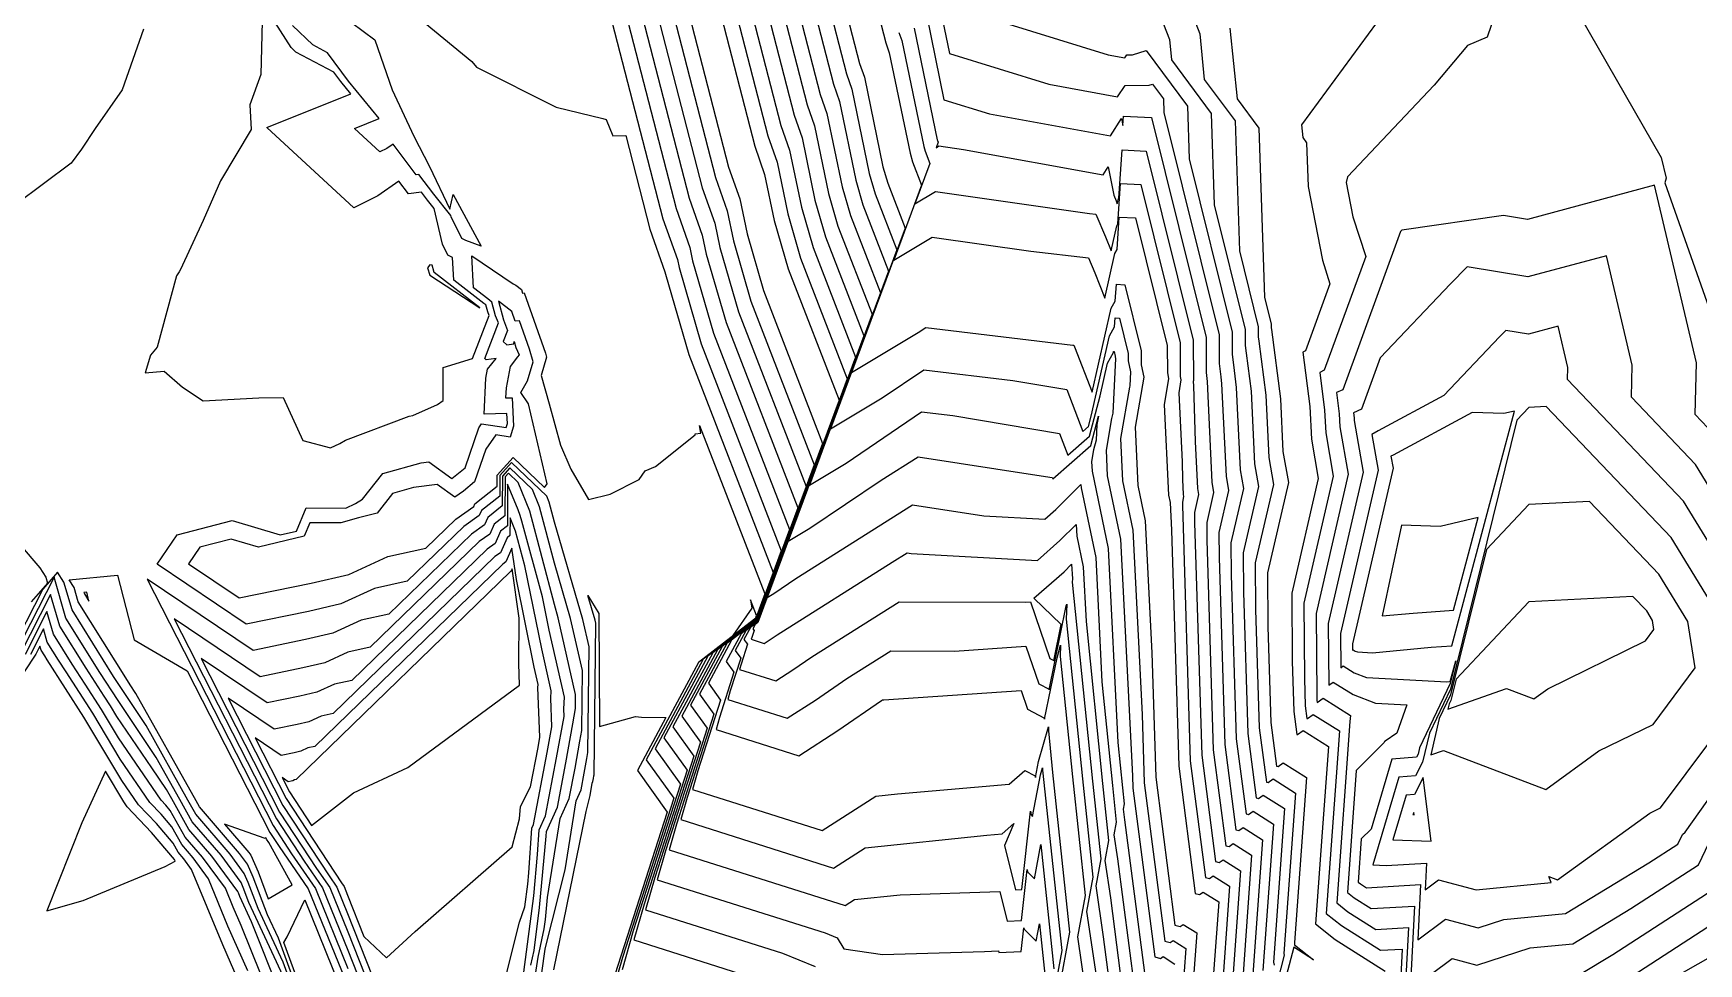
# Model space of a CAD drawing. Header units: millimetres. Extents: x 1157528 to 1158127, y 1280646 to 1281429.
# Drawn here: x 1157571.2 to 1157656.7, y 1280843.8 to 1280891.6 of the extents above; entities that cross this region are included whole.
import ezdxf

# ---------------------------------------------------------------- set-up
doc = ezdxf.new("R2010")
doc.units = ezdxf.units.MM
doc.layers.add('OCTUBRE', color=31, linetype='Continuous')

msp = doc.modelspace()

# ---------------------------------------------------------------- linework, layer by layer
at = {"layer": 'OCTUBRE', "flags": 128}
for points, elevation in [([(1157593.524, 1280930.17), (1157605.52, 1280883.693), (1157606.161, 1280881.876), (1157606.419, 1280880.628), (1157607.378, 1280877.322), (1157610.845, 1280868.358), (1157608.308, 1280861.503), (1157606.538, 1280860.132), (1157604.922, 1280857.126), (1157605.771, 1280855.941), (1157604.188, 1280851.011), (1157603.811, 1280849.701), (1157612.851, 1280846.838), (1157613.329, 1280847.145), (1157615.683, 1280847.39), (1157620.793, 1280847.55), (1157621.167, 1280846.028), (1157621.904, 1280846.064), (1157622.198, 1280848.679), (1157622.212, 1280848.557), (1157622.563, 1280848.204), (1157622.889, 1280849.964), (1157623.563, 1280843.59)], 461.5), ([(1157594.813, 1280928.313), (1157606.192, 1280884.224), (1157606.801, 1280882.502), (1157607.116, 1280880.973), (1157608.016, 1280877.872), (1157611.269, 1280869.463), (1157608.316, 1280861.484), (1157606.78, 1280860.294), (1157605.378, 1280857.687), (1157606.115, 1280856.659), (1157604.742, 1280852.382), (1157604.414, 1280851.245), (1157612.257, 1280848.76), (1157613.875, 1280849.801), (1157620.118, 1280850.45), (1157620.909, 1280850.517), (1157621.5, 1280851.042), (1157621.028, 1280849.918), (1157621.589, 1280847.64), (1157621.919, 1280847.656), (1157622.371, 1280851.676), (1157622.393, 1280851.488), (1157622.473, 1280851.407), (1157622.869, 1280853.545), (1157622.974, 1280853.912), (1157622.973, 1280853.901), (1157622.986, 1280853.779), (1157623.964, 1280844.532), (1157623.367, 1280841.289)], 461), ([(1157596.102, 1280926.457), (1157606.865, 1280884.756), (1157607.44, 1280883.127), (1157607.814, 1280881.319), (1157608.654, 1280878.422), (1157611.693, 1280870.567), (1157608.324, 1280861.466), (1157607.022, 1280860.457), (1157605.834, 1280858.248), (1157606.458, 1280857.377), (1157605.295, 1280853.752), (1157605.017, 1280852.788), (1157611.664, 1280850.683), (1157614.42, 1280852.456), (1157615.546, 1280852.573), (1157621.274, 1280853.064), (1157622.074, 1280853.773), (1157622.597, 1280853.496), (1157622.614, 1280853.41), (1157622.779, 1280854.23), (1157623.286, 1280856.01), (1157623.28, 1280855.81), (1157623.498, 1280853.667), (1157624.364, 1280845.473), (1157623.836, 1280842.6)], 460.5), ([(1157594.445, 1280923.465), (1157604.847, 1280883.161), (1157605.521, 1280881.251), (1157605.721, 1280880.282), (1157606.74, 1280876.772), (1157610.422, 1280867.253), (1157608.301, 1280861.522), (1157606.296, 1280859.969), (1157604.466, 1280856.565), (1157605.427, 1280855.224), (1157603.635, 1280849.641), (1157603.208, 1280848.157), (1157611.827, 1280845.427), (1157612.444, 1280845.176), (1157612.791, 1280844.612), (1157614.761, 1280844.321), (1157620.006, 1280844.48), (1157620.724, 1280844.503), (1157620.745, 1280844.417), (1157621.889, 1280844.472), (1157622.025, 1280845.683), (1157622.032, 1280845.626), (1157622.652, 1280845), (1157622.819, 1280845.898), (1157623.163, 1280842.648)], 462), ([(1157598.68, 1280922.744), (1157608.21, 1280885.82), (1157608.72, 1280884.377), (1157609.209, 1280882.009), (1157609.93, 1280879.522), (1157612.54, 1280872.777), (1157608.339, 1280861.428), (1157607.506, 1280860.783), (1157606.746, 1280859.369), (1157607.146, 1280858.812), (1157606.401, 1280856.492), (1157606.224, 1280855.876), (1157610.476, 1280854.529), (1157612.48, 1280855.817), (1157614.724, 1280857.363), (1157614.769, 1280857.39), (1157614.833, 1280857.39), (1157621.88, 1280857.883), (1157622.214, 1280856.915), (1157623.081, 1280856.457), (1157623.09, 1280856.408), (1157623.726, 1280859.557), (1157623.911, 1280860.206), (1157623.893, 1280859.628), (1157624.522, 1280853.444), (1157625.165, 1280847.356), (1157624.773, 1280845.222), (1157625.362, 1280841.214)], 459.5), ([(1157599.97, 1280920.887), (1157608.883, 1280886.351), (1157609.36, 1280885.002), (1157609.906, 1280882.355), (1157610.568, 1280880.072), (1157612.963, 1280873.881), (1157608.347, 1280861.41), (1157607.748, 1280860.946), (1157607.202, 1280859.93), (1157607.489, 1280859.529), (1157606.954, 1280857.862), (1157606.827, 1280857.419), (1157609.883, 1280856.451), (1157611.323, 1280857.377), (1157612.935, 1280858.488), (1157615.194, 1280859.911), (1157618.461, 1280859.9), (1157622.121, 1280860.155), (1157622.788, 1280858.22), (1157623.322, 1280857.937), (1157623.328, 1280857.908), (1157624.2, 1280862.22), (1157624.224, 1280862.304), (1157624.199, 1280861.537), (1157625.034, 1280853.332), (1157625.566, 1280848.298), (1157625.241, 1280846.533), (1157625.729, 1280843.219)], 459), ([(1157601.259, 1280919.03), (1157609.556, 1280886.883), (1157609.999, 1280885.627), (1157610.604, 1280882.7), (1157611.207, 1280880.622), (1157613.387, 1280874.986), (1157608.355, 1280861.391), (1157607.991, 1280861.109), (1157607.658, 1280860.491), (1157607.833, 1280860.247), (1157607.507, 1280859.233), (1157607.43, 1280858.963), (1157609.289, 1280858.374), (1157610.165, 1280858.937), (1157611.146, 1280859.613), (1157615.62, 1280862.431), (1157622.09, 1280862.409), (1157622.361, 1280862.428), (1157623.362, 1280859.524), (1157623.564, 1280859.418), (1157623.566, 1280859.407), (1157623.943, 1280861.271), (1157622.542, 1280862.61), (1157624.088, 1280863.975), (1157624.475, 1280864.359), (1157624.511, 1280863.606), (1157624.505, 1280863.446), (1157625.546, 1280853.22), (1157625.967, 1280849.24), (1157625.71, 1280847.844), (1157626.095, 1280845.224), (1157626.654, 1280840.927)], 458.5), ([(1157602.548, 1280917.174), (1157610.229, 1280887.415), (1157610.639, 1280886.252), (1157611.301, 1280883.046), (1157611.845, 1280881.172), (1157613.81, 1280876.091), (1157608.363, 1280861.372), (1157608.233, 1280861.272), (1157608.114, 1280861.051), (1157608.177, 1280860.964), (1157608.06, 1280860.603), (1157608.033, 1280860.507), (1157608.696, 1280860.297), (1157609.008, 1280860.498), (1157609.358, 1280860.739), (1157615.272, 1280864.464), (1157616.037, 1280864.948), (1157616.243, 1280864.916), (1157622.727, 1280864.559), (1157623.874, 1280865.572), (1157624.715, 1280866.408), (1157624.744, 1280865.803), (1157625.071, 1280864.226), (1157625.213, 1280861.416), (1157626.058, 1280853.108), (1157626.367, 1280850.181), (1157626.178, 1280849.155), (1157626.462, 1280847.228), (1157627.175, 1280841.743)], 458), ([(1157603.837, 1280915.317), (1157610.901, 1280887.947), (1157611.279, 1280886.877), (1157611.999, 1280883.391), (1157612.483, 1280881.722), (1157614.234, 1280877.196), (1157608.85, 1280862.65), (1157609.193, 1280862.856), (1157610.322, 1280863.62), (1157616.314, 1280867.412), (1157619.963, 1280866.851), (1157623.105, 1280866.678), (1157623.661, 1280867.169), (1157624.955, 1280868.456), (1157624.963, 1280868.282), (1157625.708, 1280864.699), (1157626.029, 1280858.314), (1157626.57, 1280852.996), (1157626.768, 1280851.123), (1157626.647, 1280850.466), (1157626.828, 1280849.233), (1157627.696, 1280842.56)], 457.5), ([(1157605.126, 1280913.46), (1157611.574, 1280888.478), (1157611.919, 1280887.502), (1157612.696, 1280883.737), (1157613.121, 1280882.272), (1157614.657, 1280878.3), (1157609.933, 1280865.537), (1157611.046, 1280866.205), (1157614.704, 1280868.682), (1157616.592, 1280869.876), (1157622.682, 1280868.94), (1157623.482, 1280868.806), (1157623.506, 1280868.743), (1157625.455, 1280870.456), (1157625.851, 1280871.959), (1157625.768, 1280871.526), (1157625.729, 1280870.725), (1157625.6, 1280870.239), (1157625.496, 1280869.634), (1157625.52, 1280869.138), (1157626.344, 1280865.171), (1157626.845, 1280855.211), (1157627.082, 1280852.884), (1157627.168, 1280852.064), (1157627.115, 1280851.777), (1157627.195, 1280851.237), (1157628.217, 1280843.376)], 457), ([(1157596.826, 1280911.1), (1157604.174, 1280882.629), (1157604.882, 1280880.626), (1157605.024, 1280879.937), (1157606.102, 1280876.223), (1157609.998, 1280866.149), (1157608.293, 1280861.54), (1157606.053, 1280859.806), (1157604.01, 1280856.005), (1157605.084, 1280854.506), (1157603.082, 1280848.271), (1157602.605, 1280846.614), (1157609.632, 1280844.388), (1157611.314, 1280843.703)], 462.5), ([(1157606.415, 1280911.604), (1157612.247, 1280889.01), (1157612.558, 1280888.127), (1157613.394, 1280884.082), (1157613.759, 1280882.822), (1157615.081, 1280879.405), (1157611.017, 1280868.424), (1157612.898, 1280869.555), (1157616.777, 1280872.18), (1157618.382, 1280871.989), (1157623.852, 1280871.072), (1157624.279, 1280869.962), (1157625.395, 1280870.944), (1157625.937, 1280873.002), (1157626.318, 1280874.681), (1157626.626, 1280875.223), (1157626.629, 1280875.282), (1157626.659, 1280875.281), (1157626.716, 1280875.05), (1157626.716, 1280875.001), (1157626.73, 1280874.929), (1157626.594, 1280872.121), (1157626.52, 1280871.842), (1157626.242, 1280870.221), (1157626.306, 1280868.893), (1157626.981, 1280865.643), (1157627.591, 1280853.497), (1157627.611, 1280852.859), (1157628.738, 1280844.193), (1157629.034, 1280844.113), (1157629.164, 1280844.21), (1157629.767, 1280843.831)], 456.5), ([(1157607.704, 1280909.747), (1157612.919, 1280889.542), (1157613.198, 1280888.752), (1157614.091, 1280884.428), (1157614.397, 1280883.372), (1157615.504, 1280880.51), (1157612.1, 1280871.312), (1157614.75, 1280872.904), (1157616.882, 1280874.347), (1157621.46, 1280873.801), (1157624.222, 1280873.338), (1157625.051, 1280871.181), (1157625.335, 1280871.431), (1157625.474, 1280871.956), (1157626.412, 1280876.091), (1157626.67, 1280876.546), (1157626.701, 1280877.007), (1157626.933, 1280876.997), (1157627.383, 1280875.186), (1157627.384, 1280874.8), (1157627.493, 1280874.235), (1157627.459, 1280873.517), (1157627.44, 1280873.446), (1157626.987, 1280870.808), (1157627.091, 1280868.649), (1157627.617, 1280866.116), (1157628.093, 1280856.649), (1157628.202, 1280853.141), (1157629.259, 1280845.009), (1157629.537, 1280844.934), (1157629.678, 1280845.04), (1157630.33, 1280844.629), (1157629.993, 1280839.967)], 456), ([(1157608.993, 1280907.89), (1157613.592, 1280890.073), (1157613.838, 1280889.377), (1157614.789, 1280884.773), (1157615.035, 1280883.922), (1157615.928, 1280881.614), (1157613.183, 1280874.199), (1157616.602, 1280876.253), (1157616.987, 1280876.513), (1157624.538, 1280875.614), (1157624.593, 1280875.605), (1157624.621, 1280875.53), (1157625.527, 1280873.189), (1157626.506, 1280877.5), (1157626.715, 1280877.87), (1157626.773, 1280878.732), (1157627.206, 1280878.713), (1157628.05, 1280875.322), (1157628.051, 1280874.6), (1157628.174, 1280873.967), (1157627.733, 1280871.395), (1157627.876, 1280868.404), (1157628.254, 1280866.588), (1157628.595, 1280859.802), (1157628.792, 1280853.422), (1157629.779, 1280845.825), (1157630.039, 1280845.756), (1157630.191, 1280845.869), (1157630.894, 1280845.427), (1157630.531, 1280840.407)], 455.5), ([(1157611.571, 1280904.177), (1157614.937, 1280891.137), (1157615.117, 1280890.627), (1157616.183, 1280885.464), (1157616.312, 1280885.022), (1157616.775, 1280883.824), (1157615.35, 1280879.974), (1157617.317, 1280881.155), (1157622.381, 1280880.433), (1157625.341, 1280880.089), (1157625.673, 1280879.315), (1157626.172, 1280878.026), (1157626.693, 1280880.32), (1157626.804, 1280880.516), (1157626.917, 1280882.183), (1157627.754, 1280882.145), (1157629.384, 1280875.593), (1157629.386, 1280874.199), (1157629.448, 1280873.877), (1157629.224, 1280872.57), (1157629.447, 1280867.914), (1157629.526, 1280867.533), (1157629.598, 1280866.107), (1157629.973, 1280853.985), (1157630.821, 1280847.458), (1157631.045, 1280847.398), (1157631.218, 1280847.528), (1157632.021, 1280847.023), (1157631.606, 1280841.288)], 454.5), ([(1157599.208, 1280898.735), (1157603.502, 1280882.098), (1157604.242, 1280880.001), (1157604.326, 1280879.591), (1157605.463, 1280875.673), (1157609.575, 1280865.044), (1157608.285, 1280861.559), (1157605.811, 1280859.643), (1157603.554, 1280855.444), (1157604.74, 1280853.789), (1157602.529, 1280846.901), (1157602.002, 1280845.07), (1157607.437, 1280843.348)], 463), ([(1157647.975, 1280897.797), (1157645.806, 1280891.431), (1157644.797, 1280890.997), (1157643.076, 1280888.953), (1157638.64, 1280884.26), (1157638.559, 1280883.969), (1157638.901, 1280882.206), (1157639.566, 1280880.158), (1157637.437, 1280874.32), (1157637.206, 1280874.212), (1157637.458, 1280872.273), (1157637.514, 1280871.105), (1157637.898, 1280868.874), (1157636.398, 1280862.354), (1157636.425, 1280858.487), (1157636.468, 1280857.082), (1157636.552, 1280856.439), (1157636.574, 1280856.433), (1157636.866, 1280856.652), (1157638.22, 1280855.801), (1157638.049, 1280853.443), (1157637.54, 1280846.43), (1157638.328, 1280845.803), (1157640.318, 1280844.536), (1157641.446, 1280844.602), (1157641.072, 1280837.381)], 449), ([(1157629.767, 1280894.939), (1157631.046, 1280891.591), (1157631.284, 1280889.257), (1157632.862, 1280887.13), (1157633.082, 1280880.445), (1157634.053, 1280876.544), (1157634.053, 1280876.043), (1157634.078, 1280875.809), (1157634.437, 1280873.049), (1157634.591, 1280869.836), (1157634.829, 1280868.458), (1157633.902, 1280864.429), (1157633.918, 1280862.04), (1157634.106, 1280855.956), (1157634.468, 1280853.173), (1157634.563, 1280853.147), (1157634.812, 1280853.334), (1157635.966, 1280852.609), (1157635.369, 1280844.372), (1157635.385, 1280844.291), (1157634.844, 1280842.209)], 451), ([(1157582.935, 1280892.227), (1157582.866, 1280889.501), (1157582.293, 1280887.951), (1157582.365, 1280886.684), (1157580.797, 1280884.039), (1157579.91, 1280882.013), (1157578.746, 1280879.485), (1157578.675, 1280879.368), (1157578.536, 1280879.173), (1157577.543, 1280875.504), (1157577.209, 1280875.1), (1157576.934, 1280874.188), (1157577.897, 1280874.277), (1157578.847, 1280873.443), (1157579.903, 1280872.754), (1157582.763, 1280872.907), (1157584.016, 1280872.919), (1157585.018, 1280870.71), (1157586.435, 1280870.336), (1157586.911, 1280870.564), (1157587.201, 1280870.733), (1157587.201, 1280870.733), (1157590.477, 1280871.965), (1157590.661, 1280871.989), (1157591.925, 1280872.556), (1157592.226, 1280872.77), (1157592.221, 1280874.458), (1157593.728, 1280874.924), (1157594.578, 1280877.134), (1157594.509, 1280877.314), (1157594.412, 1280877.671), (1157594.309, 1280877.753), (1157592.767, 1280878.944), (1157592.707, 1280880.111), (1157592.465, 1280880.236), (1157592.184, 1280880.802), (1157591.765, 1280882.62), (1157591.417, 1280883.06), (1157591.111, 1280883.46), (1157590.438, 1280883.382), (1157589.949, 1280884.029), (1157588.868, 1280883.279), (1157587.634, 1280882.666), (1157583.169, 1280886.778), (1157587.475, 1280888.518), (1157586.962, 1280889.148), (1157586.611, 1280889.628), (1157584.661, 1280890.661), (1157584.415, 1280890.895), (1157582.905, 1280893.267)], 463.5), ([(1157617.676, 1280893.127), (1157618.203, 1280890.576), (1157623.303, 1280889.005), (1157626.837, 1280888.367), (1157627.216, 1280888.948), (1157628.448, 1280888.953), (1157628.633, 1280889.011), (1157629.189, 1280888.26), (1157629.213, 1280887.547), (1157632.052, 1280876.137), (1157632.054, 1280874.669), (1157632.125, 1280873.987), (1157632.171, 1280873.631), (1157632.399, 1280868.884), (1157632.526, 1280868.145), (1157632.029, 1280865.985), (1157632.038, 1280864.704), (1157632.335, 1280855.111), (1157632.905, 1280850.724), (1157633.055, 1280850.684), (1157633.272, 1280850.846), (1157634.275, 1280850.215), (1157633.756, 1280843.05)], 452.5), ([(1157640.984, 1280893.327), (1157636.27, 1280886.921), (1157636.337, 1280886.266), (1157636.535, 1280885.999), (1157636.609, 1280883.751), (1157637.341, 1280879.974), (1157637.734, 1280878.765), (1157636.477, 1280875.318), (1157636.34, 1280875.254), (1157636.702, 1280872.467), (1157636.783, 1280870.788), (1157637.131, 1280868.77), (1157635.774, 1280862.873), (1157635.798, 1280859.376), (1157635.878, 1280856.8), (1157636.031, 1280855.622), (1157636.071, 1280855.611), (1157636.353, 1280855.822), (1157637.656, 1280855.003), (1157637.338, 1280850.606), (1157636.996, 1280845.892), (1157638.006, 1280845.089), (1157640.557, 1280843.464)], 449.5), ([(1157617.036, 1280892.502), (1157617.924, 1280888.203), (1157620.253, 1280887.486), (1157626.463, 1280886.364), (1157627.035, 1280887.24), (1157627.101, 1280886.893), (1157627.133, 1280887.359), (1157628.575, 1280887.293), (1157631.385, 1280876.001), (1157631.387, 1280874.211), (1157631.436, 1280873.742), (1157631.474, 1280872.626), (1157631.668, 1280868.567), (1157631.759, 1280868.041), (1157631.405, 1280866.504), (1157631.412, 1280865.592), (1157631.744, 1280854.83), (1157632.384, 1280849.907), (1157632.553, 1280849.862), (1157632.758, 1280850.016), (1157633.711, 1280849.417), (1157633.219, 1280842.61)], 453), ([(1157618.482, 1280892.949), (1157626.354, 1280890.524), (1157627.21, 1280890.369), (1157627.302, 1280890.51), (1157627.601, 1280890.511), (1157628.302, 1280890.73), (1157630.413, 1280887.883), (1157630.503, 1280885.18), (1157632.719, 1280876.273), (1157632.72, 1280875.127), (1157632.776, 1280874.594), (1157632.926, 1280873.437), (1157633.13, 1280869.201), (1157633.294, 1280868.249), (1157632.653, 1280865.466), (1157632.665, 1280863.816), (1157632.925, 1280855.393), (1157633.426, 1280851.54), (1157633.558, 1280851.505), (1157633.785, 1280851.675), (1157634.839, 1280851.013), (1157634.294, 1280843.491)], 452), ([(1157628.922, 1280892.793), (1157629.493, 1280891.297), (1157629.6, 1280890.254), (1157631.638, 1280887.506), (1157631.793, 1280882.812), (1157633.386, 1280876.408), (1157633.387, 1280875.585), (1157633.427, 1280875.202), (1157633.682, 1280873.243), (1157633.86, 1280869.519), (1157634.061, 1280868.354), (1157633.278, 1280864.948), (1157633.292, 1280862.928), (1157633.516, 1280855.674), (1157633.947, 1280852.357), (1157634.061, 1280852.326), (1157634.299, 1280852.505), (1157635.402, 1280851.811), (1157634.832, 1280843.931), (1157634.864, 1280843.766)], 451.5), ([(1157650.57, 1280892.487), (1157654.723, 1280885.243), (1157654.99, 1280884.179), (1157654.921, 1280883.938), (1157658.004, 1280875.208)], 448.5), ([(1157576.849, 1280891.842), (1157575.742, 1280888.719), (1157574.353, 1280886.728), (1157573.655, 1280885.666), (1157573.126, 1280884.948), (1157570.284, 1280882.832)], 464), ([(1157587.523, 1280892.172), (1157588.71, 1280891.28), (1157589.609, 1280888.715), (1157590.717, 1280886.345), (1157591.527, 1280884.788), (1157592.562, 1280882.594), (1157592.737, 1280883.352), (1157594.171, 1280880.699), (1157593.389, 1280880.985), (1157593.186, 1280881.091), (1157592.635, 1280882.201), (1157592.622, 1280882.258), (1157591.744, 1280883.365), (1157590.972, 1280884.372), (1157590.84, 1280884.357), (1157589.653, 1280885.929), (1157589.337, 1280885.709), (1157588.976, 1280885.529), (1157587.668, 1280886.733), (1157588.929, 1280887.243), (1157587.363, 1280889.165), (1157586.293, 1280890.627), (1157585.533, 1280891.029), (1157584.482, 1280892.028)], 464), ([(1157591.292, 1280892.135), (1157593.693, 1280890.165), (1157593.929, 1280889.888), (1157598.019, 1280887.834), (1157600.417, 1280887.245), (1157600.587, 1280887.202), (1157600.933, 1280886.355), (1157601.589, 1280886.37), (1157602.829, 1280881.566), (1157603.602, 1280879.376), (1157603.629, 1280879.246), (1157604.825, 1280875.123), (1157609.151, 1280863.939), (1157608.277, 1280861.578), (1157605.569, 1280859.48), (1157603.098, 1280854.883), (1157604.397, 1280853.071), (1157601.976, 1280845.531), (1157601.399, 1280843.526)], 463.5), ([(1157615.61, 1280891.669), (1157615.757, 1280891.252), (1157616.881, 1280885.809), (1157616.95, 1280885.572), (1157617.199, 1280884.929), (1157616.433, 1280882.861), (1157617.49, 1280883.495), (1157625.398, 1280882.368), (1157625.715, 1280882.331), (1157626.215, 1280881.167), (1157626.495, 1280880.444), (1157626.787, 1280881.729), (1157626.849, 1280881.839), (1157626.989, 1280883.908), (1157628.028, 1280883.861), (1157630.051, 1280875.729), (1157630.053, 1280873.998), (1157630.086, 1280873.832), (1157629.97, 1280873.157), (1157630.14, 1280869.612), (1157630.17, 1280868.702), (1157630.207, 1280867.932), (1157630.224, 1280867.833), (1157630.157, 1280867.541), (1157630.158, 1280867.368), (1157630.563, 1280854.267), (1157631.342, 1280848.275), (1157631.547, 1280848.22), (1157631.731, 1280848.357), (1157632.584, 1280847.821), (1157632.143, 1280841.729)], 454), ([(1157616.397, 1280891.877), (1157617.578, 1280886.155), (1157617.588, 1280886.122), (1157617.622, 1280886.033), (1157617.517, 1280885.748), (1157617.662, 1280885.836), (1157618.932, 1280885.655), (1157626.089, 1280884.362), (1157626.357, 1280884.772), (1157626.634, 1280883.305), (1157626.757, 1280883.018), (1157626.818, 1280882.862), (1157626.88, 1280883.139), (1157626.894, 1280883.162), (1157627.061, 1280885.634), (1157628.301, 1280885.577), (1157630.718, 1280875.865), (1157630.721, 1280873.798), (1157630.723, 1280873.787), (1157630.715, 1280873.744), (1157630.726, 1280873.518), (1157630.822, 1280870.664), (1157630.938, 1280868.25), (1157630.992, 1280867.937), (1157630.781, 1280867.023), (1157630.785, 1280866.48), (1157631.154, 1280854.548), (1157631.863, 1280849.091), (1157632.05, 1280849.041), (1157632.245, 1280849.187), (1157633.148, 1280848.619), (1157632.681, 1280842.169)], 453.5), ([(1157632.599, 1280891.885), (1157632.968, 1280888.26), (1157634.086, 1280886.753), (1157634.372, 1280878.077), (1157634.72, 1280876.68), (1157634.72, 1280876.5), (1157634.729, 1280876.417), (1157635.192, 1280872.855), (1157635.322, 1280870.153), (1157635.596, 1280868.562), (1157634.526, 1280863.91), (1157634.545, 1280861.152), (1157634.697, 1280856.237), (1157634.989, 1280853.989), (1157635.066, 1280853.969), (1157635.326, 1280854.163), (1157636.529, 1280853.407), (1157635.916, 1280844.932), (1157635.907, 1280844.817), (1157636.886, 1280844.039), (1157635.874, 1280844.692), (1157635.336, 1280842.623)], 450.5), ([(1157657.122, 1280871.368), (1157656.476, 1280872.046), (1157656.543, 1280874.702), (1157656.543, 1280874.702), (1157654.395, 1280883.829), (1157647.863, 1280882.065), (1157646.631, 1280882.271), (1157641.429, 1280881.515), (1157641.407, 1280881.493), (1157641.357, 1280881.44), (1157638.398, 1280873.323), (1157638.071, 1280873.17), (1157638.213, 1280872.079), (1157638.244, 1280871.422), (1157638.666, 1280868.979), (1157637.022, 1280861.835), (1157637.051, 1280857.599), (1157637.059, 1280857.363), (1157637.073, 1280857.255), (1157637.076, 1280857.254), (1157637.38, 1280857.481), (1157638.783, 1280856.599), (1157638.76, 1280856.28), (1157638.085, 1280846.967), (1157638.65, 1280846.518), (1157640.079, 1280845.608), (1157641.758, 1280845.706), (1157641.459, 1280839.947)], 448.5), ([(1157597.122, 1280842.279), (1157597.459, 1280844.589), (1157597.495, 1280844.752), (1157598.477, 1280848.667), (1157599.044, 1280852.208), (1157599.297, 1280852.768), (1157599.461, 1280853.627), (1157599.599, 1280854.388), (1157599.649, 1280854.687), (1157599.709, 1280860.12), (1157599.389, 1280861.53), (1157597.926, 1280866.522), (1157597.661, 1280867.539), (1157597.534, 1280867.851), (1157595.729, 1280869.575), (1157595.132, 1280868.91), (1157595.127, 1280867.86), (1157594.18, 1280867.118), (1157594.062, 1280866.855), (1157593.273, 1280866.295), (1157590.381, 1280863.488), (1157588.699, 1280863.12), (1157586.974, 1280862.325), (1157585.307, 1280861.941), (1157582.11, 1280861.282), (1157577.541, 1280864.355), (1157578.569, 1280865.875), (1157581.4, 1280866.607), (1157583.861, 1280865.864), (1157584.689, 1280866.064), (1157585.184, 1280867.25), (1157587.225, 1280867.245), (1157587.725, 1280867.484), (1157588.088, 1280867.695), (1157589.12, 1280869.025), (1157591.094, 1280869.564), (1157591.481, 1280869.613), (1157592.665, 1280868.758), (1157593.346, 1280869.315), (1157594.057, 1280871.369), (1157594.19, 1280871.561), (1157595.454, 1280871.377), (1157595.521, 1280871.581), (1157595.492, 1280872.103), (1157594.324, 1280872.067), (1157594.413, 1280873.914), (1157594.501, 1280874.38), (1157594.942, 1280874.931), (1157594.428, 1280874.86), (1157594.353, 1280874.93), (1157595.052, 1280876.748), (1157594.914, 1280877.108), (1157594.719, 1280877.823), (1157594.513, 1280877.987), (1157593.777, 1280878.556), (1157593.693, 1280880.197), (1157595.812, 1280878.76), (1157595.949, 1280878.682), (1157596.233, 1280878.465), (1157596.294, 1280878.283), (1157596.377, 1280878.289), (1157597.466, 1280875.197), (1157597.522, 1280874.994), (1157597.244, 1280874.052), (1157597.666, 1280872.599), (1157598.234, 1280870.473), (1157598.771, 1280869.235), (1157599.678, 1280867.689), (1157600.789, 1280867.959), (1157602.288, 1280868.715), (1157602.59, 1280869.149), (1157603.122, 1280869.373), (1157605.146, 1280871.008), (1157605.156, 1280871.048), (1157605.442, 1280871.092), (1157605.383, 1280871.481), (1157608.728, 1280862.834), (1157608.27, 1280861.596), (1157605.327, 1280859.317), (1157602.642, 1280854.323), (1157604.053, 1280852.354), (1157601.423, 1280844.16), (1157600.796, 1280841.983)], 464), ([(1157661.528, 1280861.256), (1157656.495, 1280869.487), (1157653.203, 1280872.941), (1157653.245, 1280874.579), (1157653.245, 1280874.579), (1157651.921, 1280880.203), (1157647.895, 1280879.116), (1157644.781, 1280879.637), (1157643.917, 1280878.763), (1157640.315, 1280874.951), (1157639.358, 1280872.326), (1157638.936, 1280872.128), (1157638.968, 1280871.885), (1157638.975, 1280871.739), (1157639.433, 1280869.083), (1157637.646, 1280861.317), (1157637.668, 1280858.142), (1157637.893, 1280858.31), (1157638.917, 1280857.667), (1157640.074, 1280857.23), (1157641.683, 1280857.145), (1157641.167, 1280855.692), (1157640.567, 1280855.267), (1157640.537, 1280855.264), (1157640.52, 1280855.208), (1157639.083, 1280853.761), (1157638.629, 1280847.505), (1157638.973, 1280847.232), (1157639.84, 1280846.679), (1157642.069, 1280846.81), (1157641.846, 1280842.514), (1157644.007, 1280844.118), (1157645.271, 1280843.781), (1157648.004, 1280844.656), (1157650.196, 1280844.875), (1157653.174, 1280846.678), (1157656.638, 1280848.923), (1157657.186, 1280850.069)], 448), ([(1157659.717, 1280861.311), (1157655.869, 1280867.605), (1157649.93, 1280873.837), (1157649.946, 1280874.455), (1157649.946, 1280874.455), (1157649.446, 1280876.577), (1157647.927, 1280876.167), (1157646.752, 1280876.364), (1157646.426, 1280876.034), (1157643.579, 1280873.02), (1157640.213, 1280871.201), (1157639.883, 1280871.027), (1157640.2, 1280869.187), (1157638.27, 1280860.798), (1157638.282, 1280859.047), (1157638.406, 1280859.14), (1157638.971, 1280858.785), (1157639.61, 1280858.544), (1157643.73, 1280858.326), (1157643.862, 1280858.338), (1157643.909, 1280858.341), (1157644.19, 1280859.395), (1157643.905, 1280858.244), (1157642.334, 1280854.938), (1157642.257, 1280854.608), (1157642.176, 1280854.449), (1157640.906, 1280854.342), (1157639.842, 1280850.763), (1157639.334, 1280850.252), (1157639.174, 1280848.042), (1157639.295, 1280847.946), (1157639.601, 1280847.751), (1157642.381, 1280847.914), (1157642.234, 1280845.08), (1157643.659, 1280846.138), (1157645.332, 1280845.692), (1157646.654, 1280846.116), (1157649.812, 1280846.431), (1157654.1, 1280849.027), (1157655.589, 1280849.993), (1157655.824, 1280850.485), (1157655.962, 1280850.606), (1157659.443, 1280855.489)], 447.5), ([(1157596.863, 1280842.624), (1157597.091, 1280844.182), (1157597.412, 1280845.631), (1157597.476, 1280846.124), (1157597.576, 1280847.242), (1157598.227, 1280851.304), (1157598.688, 1280852.326), (1157598.987, 1280853.892), (1157599.238, 1280855.278), (1157599.33, 1280855.822), (1157599.364, 1280858.897), (1157598.758, 1280861.567), (1157597.927, 1280864.406), (1157597.167, 1280867.311), (1157596.804, 1280868.203), (1157595.647, 1280869.309), (1157595.647, 1280869.309), (1157595.265, 1280868.882), (1157595.257, 1280867.353), (1157594.51, 1280866.767), (1157594.336, 1280866.379), (1157593.674, 1280865.91), (1157589.43, 1280861.79), (1157588.015, 1280861.481), (1157586.564, 1280860.812), (1157585.16, 1280860.489), (1157582.471, 1280859.934), (1157577.024, 1280863.597), (1157583.493, 1280850.936), (1157584.443, 1280849.49), (1157585.664, 1280847.715), (1157587.336, 1280843.601)], 463.5), ([(1157596.722, 1280843.774), (1157596.888, 1280844.523), (1157597.172, 1280846.728), (1157597.502, 1280850.393), (1157597.52, 1280850.643), (1157598.08, 1280851.884), (1157598.513, 1280854.156), (1157598.878, 1280856.168), (1157599.011, 1280856.958), (1157599.019, 1280857.675), (1157598.128, 1280861.604), (1157597.927, 1280862.289), (1157596.674, 1280867.083), (1157596.075, 1280868.556), (1157595.566, 1280869.042), (1157595.566, 1280869.042), (1157595.398, 1280868.855), (1157595.387, 1280866.846), (1157594.839, 1280866.416), (1157594.61, 1280865.904), (1157594.075, 1280865.524), (1157588.48, 1280860.093), (1157587.331, 1280859.842), (1157586.153, 1280859.299), (1157585.014, 1280859.037), (1157582.831, 1280858.586), (1157578.41, 1280861.559), (1157583.661, 1280851.282), (1157585.084, 1280849.116), (1157586.032, 1280847.738), (1157587.331, 1280844.544), (1157588.804, 1280840.812)], 463), ([(1157596.364, 1280843.414), (1157596.868, 1280847.332), (1157597.06, 1280849.457), (1157597.148, 1280850.726), (1157597.471, 1280851.441), (1157598.039, 1280854.421), (1157598.424, 1280856.544), (1157598.408, 1280856.933), (1157598.444, 1280857.528), (1157597.663, 1280860.967), (1157597.315, 1280862.693), (1157596.255, 1280866.571), (1157596.181, 1280866.856), (1157596.181, 1280866.856), (1157596.062, 1280867.146), (1157595.529, 1280868.464), (1157595.517, 1280866.339), (1157595.169, 1280866.065), (1157594.884, 1280865.428), (1157594.476, 1280865.139), (1157587.529, 1280858.395), (1157586.647, 1280858.203), (1157585.742, 1280857.785), (1157584.868, 1280857.584), (1157583.191, 1280857.238), (1157579.796, 1280859.522), (1157583.828, 1280851.629), (1157585.725, 1280848.742), (1157586.4, 1280847.761), (1157587.325, 1280845.487), (1157589.326, 1280840.419)], 462.5), ([(1157568.372, 1280867.834), (1157571.523, 1280864.182), (1157571.822, 1280863.695), (1157571.907, 1280863.394), (1157571.074, 1280862.435)], 464), ([(1157595.376, 1280842.923), (1157596.131, 1280845.973), (1157596.414, 1280846.768), (1157596.564, 1280847.936), (1157596.617, 1280848.522), (1157596.777, 1280850.809), (1157596.862, 1280850.999), (1157597.565, 1280854.685), (1157597.806, 1280856.014), (1157597.745, 1280857.478), (1157597.768, 1280857.852), (1157597.277, 1280860.017), (1157596.417, 1280864.271), (1157595.927, 1280866.062), (1157595.652, 1280866.741), (1157595.648, 1280865.831), (1157595.648, 1280865.831), (1157595.498, 1280865.714), (1157595.158, 1280864.953), (1157594.877, 1280864.753), (1157586.579, 1280856.698), (1157585.963, 1280856.564), (1157585.332, 1280856.272), (1157584.721, 1280856.132), (1157583.551, 1280855.891), (1157581.182, 1280857.484), (1157583.996, 1280851.976), (1157586.366, 1280848.368), (1157586.768, 1280847.784), (1157587.319, 1280846.429), (1157589.847, 1280840.027)], 462), ([(1157584.936, 1280841.372), (1157584.004, 1280843.923), (1157582.727, 1280846.674), (1157582.218, 1280848.022), (1157582.014, 1280848.485), (1157581.295, 1280849.464), (1157579.528, 1280851.518), (1157579.121, 1280852.246), (1157576.973, 1280856.085), (1157575.849, 1280857.765), (1157575.31, 1280858.595), (1157573.174, 1280862.011), (1157572.759, 1280863.445), (1157572.427, 1280863.955), (1157571.672, 1280863.085), (1157569.949, 1280859.689)], 463.5), ([(1157584.245, 1280842.693), (1157582.254, 1280846.985), (1157581.964, 1280847.753), (1157581.847, 1280848.017), (1157580.82, 1280849.417), (1157579.346, 1280851.129), (1157578.704, 1280852.278), (1157577.493, 1280854.442), (1157575.539, 1280857.363), (1157574.602, 1280858.806), (1157572.857, 1280861.597), (1157572.249, 1280863.696), (1157570.222, 1280859.7)], 463), ([(1157585.483, 1280840.448), (1157583.762, 1280845.153), (1157583.201, 1280846.363), (1157582.472, 1280848.291), (1157582.181, 1280848.952), (1157581.771, 1280849.51), (1157579.71, 1280851.906), (1157579.537, 1280852.214), (1157576.452, 1280857.727), (1157576.158, 1280858.167), (1157576.017, 1280858.384), (1157573.491, 1280862.425), (1157573.277, 1280863.164), (1157573.023, 1280863.555), (1157575.512, 1280863.79), (1157576.357, 1280860.471), (1157579.084, 1280858.891), (1157583.326, 1280850.589), (1157583.802, 1280849.864), (1157585.295, 1280847.693), (1157587.342, 1280842.659)], 464), ([(1157583.879, 1280842.267), (1157582.384, 1280845.996), (1157581.78, 1280847.296), (1157581.709, 1280847.484), (1157581.681, 1280847.549), (1157580.344, 1280849.37), (1157579.164, 1280850.741), (1157578.288, 1280852.31), (1157578.014, 1280852.799), (1157577.274, 1280853.904), (1157575.472, 1280856.54), (1157575.143, 1280857.088), (1157574.824, 1280857.585), (1157573.894, 1280859.017), (1157572.54, 1280861.183), (1157572.068, 1280862.812), (1157570.495, 1280859.711)], 462.5), ([(1157597.905, 1280843.539), (1157599.553, 1280851.658), (1157599.76, 1280852.482), (1157599.861, 1280853.111), (1157599.906, 1280853.21), (1157599.935, 1280853.363), (1157599.959, 1280853.498), (1157599.968, 1280853.551), (1157600.054, 1280861.342), (1157600.019, 1280861.493), (1157599.648, 1280862.762), (1157600.216, 1280861.824), (1157600.244, 1280856.02), (1157602.089, 1280856.549), (1157602.402, 1280856.509), (1157603.65, 1280856.485), (1157602.186, 1280853.762), (1157603.709, 1280851.636), (1157600.869, 1280842.79)], 464.5), ([(1157583.377, 1280842.022), (1157581.855, 1280845.818), (1157581.445, 1280846.745), (1157581.042, 1280847.724), (1157579.868, 1280849.324), (1157578.982, 1280850.353), (1157578.217, 1280851.722), (1157577.993, 1280851.987), (1157577.754, 1280852.239), (1157575.561, 1280855.445), (1157574.691, 1280856.896), (1157573.848, 1280858.209), (1157573.186, 1280859.228), (1157572.223, 1280860.769), (1157571.888, 1280861.927), (1157570.769, 1280859.721)], 462), ([(1157582.191, 1280843.483), (1157581.175, 1280845.781), (1157580.176, 1280848.209), (1157579.392, 1280849.277), (1157578.801, 1280849.964), (1157578.29, 1280850.879), (1157577.748, 1280851.518), (1157577.172, 1280852.125), (1157575.65, 1280854.351), (1157574.239, 1280856.704), (1157572.871, 1280858.834), (1157572.478, 1280859.439), (1157571.906, 1280860.354), (1157571.707, 1280861.043), (1157571.042, 1280859.732)], 461.5), ([(1157581.707, 1280843.004), (1157580.905, 1280844.817), (1157580.905, 1280844.817), (1157579.311, 1280848.693), (1157578.916, 1280849.23), (1157578.619, 1280849.576), (1157578.362, 1280850.036), (1157577.504, 1280851.05), (1157576.59, 1280852.011), (1157575.738, 1280853.257), (1157573.787, 1280856.512), (1157571.895, 1280859.458), (1157571.77, 1280859.65), (1157571.589, 1280859.94), (1157571.526, 1280860.158), (1157571.315, 1280859.743), (1157566.483, 1280852.425), (1157566.637, 1280850.418), (1157565.616, 1280848.176), (1157564.58, 1280845.561), (1157567.981, 1280841.777)], 461), ([(1157650.581, 1280843.319), (1157652.248, 1280844.329), (1157657.686, 1280847.853)], 448.5), ([(1157586.029, 1280839.523), (1157584.051, 1280844.935), (1157584.222, 1280845.225), (1157585.128, 1280847.12), (1157587.238, 1280841.867)], 464.5), ([(1157651.322, 1280841.979), (1157658.735, 1280846.784)], 449), ([(1157655.88, 1280843.412), (1157658.773, 1280845.059)], 449.5)]:
    msp.add_lwpolyline(points, dxfattribs=dict(at, elevation=elevation))
for points, elevation in [([(1157591.529, 1280879.197), (1157594.104, 1280877.519), (1157591.756, 1280879.331), (1157591.754, 1280879.376), (1157591.745, 1280879.381), (1157591.734, 1280879.403), (1157591.662, 1280879.715), (1157591.532, 1280879.741), (1157591.419, 1280879.577), (1157591.529, 1280879.197)], 463), ([(1157595.652, 1280874.513), (1157595.446, 1280873.425), (1157595.421, 1280872.898), (1157595.755, 1280872.908), (1157595.836, 1280871.456), (1157595.651, 1280870.889), (1157594.916, 1280870.996), (1157594.416, 1280870.273), (1157593.832, 1280868.587), (1157593.271, 1280868.117), (1157592.812, 1280867.803), (1157591.917, 1280868.448), (1157590.697, 1280868.296), (1157589.614, 1280868), (1157588.83, 1280866.99), (1157587.876, 1280866.736), (1157586.97, 1280866.486), (1157585.382, 1280866.491), (1157585.093, 1280865.798), (1157582.745, 1280865.232), (1157581.347, 1280865.654), (1157579.739, 1280865.238), (1157579.155, 1280864.375), (1157581.75, 1280862.63), (1157585.453, 1280863.394), (1157587.385, 1280863.838), (1157589.383, 1280864.76), (1157591.331, 1280865.185), (1157592.872, 1280866.681), (1157593.788, 1280867.33), (1157593.85, 1280867.469), (1157594.997, 1280868.367), (1157595, 1280868.937), (1157595.81, 1280869.841), (1157597.426, 1280868.298), (1157597.563, 1280868.48), (1157596.596, 1280872.598), (1157596.203, 1280873.171), (1157596.545, 1280873.785), (1157596.832, 1280874.757), (1157596.657, 1280875.397), (1157596.142, 1280876.86), (1157595.915, 1280876.843), (1157595.746, 1280877.342), (1157595.055, 1280877.871), (1157595.319, 1280876.903), (1157595.526, 1280876.363), (1157595.307, 1280875.793), (1157595.482, 1280875.63), (1157595.856, 1280875.681), (1157595.857, 1280875.794), (1157595.952, 1280875.481), (1157596.119, 1280875.116), (1157596.044, 1280875.001), (1157595.652, 1280874.513)], 464.5), ([(1157647.211, 1280872.226), (1157646.658, 1280872.097), (1157645.033, 1280872.155), (1157640.972, 1280869.961), (1157640.862, 1280869.903), (1157640.968, 1280869.291), (1157638.894, 1280860.279), (1157638.897, 1280859.952), (1157638.92, 1280859.969), (1157639.026, 1280859.903), (1157639.145, 1280859.858), (1157639.915, 1280859.817), (1157642.933, 1280860.093), (1157643.99, 1280860.171), (1157647.211, 1280872.226)], 447), ([(1157655.242, 1280865.724), (1157648.824, 1280872.459), (1157647.946, 1280872.413), (1157647.331, 1280871.76), (1157643.915, 1280857.951), (1157642.839, 1280855.688), (1157642.49, 1280854.204), (1157642.126, 1280853.492), (1157641.275, 1280853.42), (1157639.937, 1280848.922), (1157640.617, 1280848.896), (1157642.692, 1280849.018), (1157642.621, 1280847.646), (1157643.311, 1280848.158), (1157645.239, 1280847.644), (1157649.085, 1280848.021), (1157648.959, 1280848.334), (1157649.415, 1280848.16), (1157654.154, 1280851.584), (1157654.703, 1280851.853), (1157658.593, 1280857.075), (1157657.906, 1280861.367), (1157655.242, 1280865.724)], 447), ([(1157654.615, 1280863.843), (1157651.05, 1280867.585), (1157647.944, 1280867.422), (1157645.768, 1280865.11), (1157643.925, 1280857.659), (1157643.344, 1280856.438), (1157642.904, 1280854.569), (1157643.563, 1280854.802), (1157648.803, 1280852.801), (1157651.538, 1280854.777), (1157654.316, 1280856.136), (1157656.477, 1280859.038), (1157656.095, 1280861.422), (1157654.615, 1280863.843)], 446.5), ([(1157645.343, 1280866.759), (1157643.386, 1280866.303), (1157641.399, 1280866.374), (1157640.407, 1280861.703), (1157642.004, 1280861.849), (1157644.072, 1280862.001), (1157645.343, 1280866.759)], 446.5), ([(1157596.89, 1280859.066), (1157595.977, 1280863.582), (1157595.749, 1280865.186), (1157595.432, 1280864.477), (1157595.278, 1280864.368), (1157585.628, 1280855.001), (1157585.279, 1280854.924), (1157584.921, 1280854.759), (1157584.575, 1280854.68), (1157583.911, 1280854.543), (1157582.568, 1280855.446), (1157584.163, 1280852.323), (1157587.007, 1280847.994), (1157587.136, 1280847.806), (1157587.313, 1280847.372), (1157588.155, 1280845.24), (1157589.314, 1280844.143), (1157590.782, 1280845.498), (1157595.768, 1280849.848), (1157596.144, 1280851.289), (1157596.186, 1280851.923), (1157596.705, 1280852.927), (1157597.091, 1280854.949), (1157597.188, 1280855.483), (1157597.083, 1280858.022), (1157597.092, 1280858.176), (1157596.89, 1280859.066)], 461.5), ([(1157584.51, 1280853.246), (1157584.428, 1280853.227), (1157584.271, 1280853.195), (1157583.953, 1280853.409), (1157584.331, 1280852.67), (1157585.466, 1280850.942), (1157587.612, 1280852.63), (1157590.403, 1280853.919), (1157596.145, 1280858.152), (1157596.108, 1280859.262), (1157596.124, 1280861.594), (1157595.763, 1280864.128), (1157595.706, 1280864.002), (1157595.679, 1280863.982), (1157584.678, 1280853.303), (1157584.595, 1280853.285), (1157584.51, 1280853.246)], 461), ([(1157573.781, 1280862.905), (1157573.796, 1280862.882), (1157573.808, 1280862.839), (1157574.042, 1280862.466), (1157573.926, 1280862.919), (1157573.781, 1280862.905)], 464.5), ([(1157608.304, 1280861.73), (1157607.995, 1280862.53), (1157608.06, 1280862.099), (1157607.085, 1280860.704), (1157608.262, 1280861.615), (1157608.304, 1280861.73)], 464.5), ([(1157653.989, 1280861.961), (1157653.276, 1280862.71), (1157647.942, 1280862.431), (1157644.205, 1280858.461), (1157643.934, 1280857.367), (1157643.849, 1280857.188), (1157643.785, 1280856.914), (1157646.793, 1280857.976), (1157648.192, 1280857.442), (1157648.921, 1280857.969), (1157653.929, 1280860.42), (1157654.361, 1280861), (1157654.285, 1280861.477), (1157653.989, 1280861.961)], 446), ([(1157578.445, 1280849.177), (1157578.441, 1280849.184), (1157578.437, 1280849.188), (1157578.434, 1280849.193), (1157577.259, 1280850.581), (1157576.008, 1280851.898), (1157575.827, 1280852.162), (1157574.884, 1280853.736), (1157573.675, 1280851.082), (1157571.885, 1280846.561), (1157573.742, 1280847.099), (1157577.96, 1280848.835), (1157578.471, 1280849.115), (1157578.445, 1280849.177)], 460.5), ([(1157642.523, 1280853.408), (1157642.076, 1280852.535), (1157641.644, 1280852.498), (1157640.964, 1280850.211), (1157642.93, 1280850.137), (1157642.523, 1280853.408)], 446.5), ([(1157642.041, 1280851.606), (1157642.027, 1280851.578), (1157642.012, 1280851.576), (1157641.99, 1280851.501), (1157642.055, 1280851.499), (1157642.041, 1280851.606)], 446), ([(1157583.247, 1280847.185), (1157584.468, 1280847.892), (1157583.275, 1280850.073), (1157583.161, 1280850.238), (1157583.158, 1280850.242), (1157583.133, 1280850.292), (1157583.094, 1280850.314), (1157583.084, 1280850.283), (1157580.996, 1280851.01), (1157582.247, 1280849.557), (1157582.347, 1280849.42), (1157582.727, 1280848.56), (1157583.247, 1280847.185)], 464.5)]:
    msp.add_lwpolyline(points, close=True, dxfattribs=dict(at, elevation=elevation))

doc.saveas('drawing.dxf')
